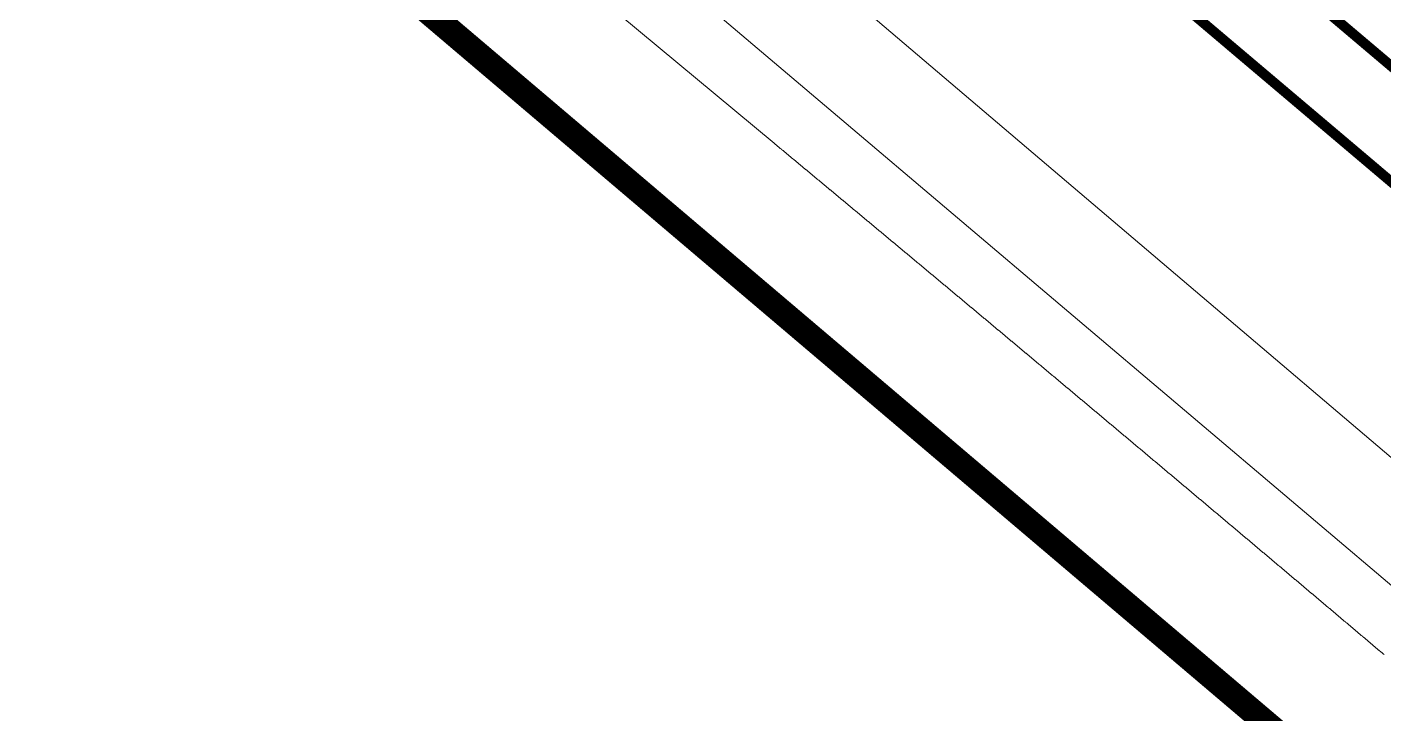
# Model space of a CAD drawing. Extents: x 174934 to 192674, y 648863 to 672607.
# Drawn here: x 181569.4 to 181838.3, y 659611.1 to 659747.2 of the extents above; entities that cross this region are included whole.
import ezdxf

# ---------------------------------------------------------------- set-up
doc = ezdxf.new("R2010")
doc.units = 0
for name, pattern in [('ACAD_ISO03W100', [30, 12, -18]), ('KB', [11, 7, -1.5, 1, -1.5]), ('Under', [19.5, 7, -1.5, 7, -1.5, 1, -1.5])]:
    doc.linetypes.add(name, pattern=pattern)
for name, color, linetype, lineweight in [('limerhav', 7, 'ACAD_ISO03W100', 0), ('lishiput', 1, 'KB', 0), ('pbitul', 14, 'Continuous', 0), ('pmisunder', 202, 'Under', 0)]:
    doc.layers.add(name, color=color, linetype=linetype, lineweight=lineweight)

msp = doc.modelspace()

# ---------------------------------------------------------------- linework, layer by layer
at = {"layer": 'limerhav', "color": 7, "linetype": 'ACAD_ISO03W100', "ltscale": 1.5, "const_width": 2.5, "flags": 128}
msp.add_lwpolyline([(183271.82, 658371.38), (183199.41, 658433.06), (183162.14, 658464.44), (183105.55, 658512.19), (183082.02, 658531.94), (183037.53, 658569.77), (182866.83, 658714.94), (182853.56, 658726.13), (182813.48, 658759.94), (182714.45, 658843.56), (182694.61, 658860.69), (182682.09, 658870.9), (182656.36, 658893), (182635.17, 658911), (182620.44, 658923.44), (182582.72, 658955.38), (182545.34, 658987.19), (182519.75, 659008.81), (182518.23, 659009.84), (182461.02, 659058.44), (182442.58, 659074.25), (182410.27, 659101.63), (182390.61, 659118), (182375.91, 659130.25), (182328.89, 659170.31), (182313.98, 659183.13), (182304.72, 659190.88), (182301.05, 659194.31), (182293.5, 659200.44), (182281.09, 659210.94), (182258.05, 659230.66), (182256.88, 659231.54), (182248.69, 659238.56), (182246.97, 659240), (182235.56, 659249.75), (182231, 659253.69), (182209.16, 659272.44), (182196.94, 659283.13), (182185.55, 659292.88), (182174.11, 659302.31), (182163.25, 659312.25), (182140.25, 659331.94), (182117.83, 659351.38), (182095.19, 659370.94), (182072.14, 659390.69), (182049.34, 659410.38), (182034.22, 659423.08), (182026.19, 659430.06), (182003.27, 659449.19), (181980.42, 659468.56), (181963.5, 659483), (181923.98, 659516.38), (181848.23, 659581.06), (181847.59, 659581.38), (181839.03, 659588.75), (181825.3, 659600.05), (181831.11, 659595.44), (181829.84, 659596.63), (181826.77, 659599.25), (181818.67, 659606.06), (181706.66, 659701.13), (181681, 659722.88), (181610.12, 659783.12), (181586.23, 659803.88), (181531.81, 659850.56), (181506.59, 659872.13), (181493.89, 659883), (181475.54, 659898.46), (181455.94, 659915.13), (181417.86, 659947.69), (181398.84, 659963.63), (181379.7, 659980), (181341.72, 660012.38), (181303.7, 660044.75), (181265.53, 660077.25), (181244.69, 660095), (181240.25, 660098.69), (181227.42, 660109.56), (181189.28, 660142.06), (181146.57, 660178.05), (181125.31, 660152.81), (181121.5, 660148.25), (181105.98, 660130.13), (181076.07, 660094.47), (181060.77, 660076), (181050.17, 660063.25), (181036.92, 660047.25), (181024.73, 660032.4), (181010.31, 660015.56), (180997.06, 659999.38), (180987.2, 659987.75), (180984.94, 659985.03), (180976.86, 659973.36), (180952.34, 659989.56), (180904.2, 660013.19), (180874.41, 660025), (180847.47, 660033.94), (180824.58, 660040.31), (180683.66, 660156.63), (180670.58, 660162.31), (180665.72, 660162.69), (180666.86, 660144.75), (180669.13, 660138), (180661.88, 660136.5), (180636.66, 660145.75), (180608.3, 660157.63), (180554.66, 660183.06), (180513.52, 660198.31), (180475.63, 660213.69), (180464.47, 660216.69), (180458.41, 660216.44), (180431.44, 660166.69), (180421.92, 660142.81), (180398.13, 660094.19), (180363.98, 660033.13), (180430.28, 659991), (180489.56, 659954.87), (180519.45, 659932.63), (180549.84, 659908.13), (180578.39, 659883.56), (180575.36, 659869.52), (180788.04, 659715.94), (180873.97, 659640.02), (181255.16, 659280.36), (181137.28, 659267.75), (181375.13, 659045.13), (181494.5, 658926.69), (181529.22, 658890.5), (181617.06, 658794.49), (181668.21, 658842.77), (181668.8, 658843.36), (181683.36, 658831.86), (181693.55, 658824.15), (181719.81, 658801.92), (181734.51, 658787.01), (181754.73, 658764.84), (181775.91, 658744.82), (181773, 658742.35), (181806.03, 658700.34), (181911.23, 658562), (182011.41, 658432.2), (182011.88, 658434.66), (182131.56, 658277.25), (182213.66, 658153.56), (182352.3, 657913.75), (182356.22, 657918.75), (182369.28, 657896.99), (182454.52, 657754.94), (182537.45, 657619.56), (182551.88, 657594.5), (182554.8, 657597.34), (182565.19, 657580.81), (182574.34, 657593.21), (182576.59, 657589.31), (182584.63, 657576.94), (182632.05, 657500), (182639.61, 657487.77), (182671.45, 657437.34), (182674.98, 657459.75), (182681.36, 657474.56), (182694.86, 657492.11), (182849.69, 657693.31), (182895.08, 657759.81), (182974.89, 657889.37), (183271.82, 658371.38)], dxfattribs=at)
at = {"layer": 'lishiput', "color": 164, "linetype": 'KB', "lineweight": 0, "ltscale": 5, "const_width": 5, "flags": 128}
msp.add_lwpolyline([(190795.24, 653194.33), (190798.08, 653216), (190800.97, 653259.44), (190800.73, 653262.13), (190805.67, 653360), (190810.33, 653461.44), (190813.58, 653524.31), (190815.31, 653576.06), (190817.59, 653623.44), (190819.2, 653663.19), (190820.25, 653688.31), (190822.64, 653747.19), (190823.03, 653762.75), (190825.28, 653808.13), (190827.47, 653861.38), (190829.27, 653901), (190831.7, 653946.38), (190831.97, 653957), (190832.16, 653962.38), (190832.88, 653982.19), (190834.03, 654014.75), (190835.69, 654063), (190838.13, 654108.13), (190838.45, 654117.87), (190839.82, 654158.97), (190841.98, 654205.39), (190774.55, 654252.89), (190693.87, 654324.75), (190509.69, 654457.97), (190390.42, 654557.88), (190353.58, 654587.68), (190336.04, 654592.94), (190220, 654684.86), (190160.36, 654723.42), (190098.97, 654749.71), (189965.66, 654816.32), (189825.34, 654875.92), (189701.88, 654926.88), (189561.91, 655002.46), (189559.06, 655003.26), (189557.05, 655003.99), (189555.06, 655004.74), (189553.08, 655005.54), (189551.12, 655006.36), (189549.17, 655007.22), (189547.24, 655008.12), (189545.32, 655009.05), (189543.19, 655010.13), (189540.79, 655011.36), (189538.41, 655012.64), (189536.05, 655013.96), (189533.72, 655015.32), (189531.4, 655016.72), (189529.12, 655018.16), (189526.86, 655019.63), (189524.62, 655021.15), (189522.41, 655022.71), (189520.23, 655024.31), (189518.08, 655025.94), (189515.96, 655027.61), (189513.86, 655029.32), (189509.98, 655032.66), (189487.31, 655057.26), (189412.66, 655146.94), (189339.16, 655217.44), (189236.85, 655339.77), (189140.58, 655463.83), (189127.45, 655467.29), (189008.72, 655599), (188960.05, 655657.44), (188917.63, 655699.19), (188905.55, 655710.81), (188846.69, 655759.38), (188782.89, 655802.38), (188716.28, 655838), (188644.23, 655867.25), (188569.7, 655889.44), (188491.75, 655904.63), (188413.59, 655910.94), (188403.08, 655911.25), (188403.67, 655911.75), (188363.36, 655918.66), (188236.19, 655914.05), (188145.98, 655891.89), (188071.31, 655867.71), (188000.8, 655842.15), (187935.12, 655806.22), (187869.52, 655752.82), (187670.8, 655609.11), (187639.69, 655653.32), (187603.74, 655728.62), (187579.67, 655788.5), (187517.19, 655954.17), (187317.62, 656461.24), (187216.47, 656679), (187211.42, 656692.27), (187199.47, 656723.94), (187189.89, 656749.06), (187184.25, 656764.06), (187179.72, 656775.89), (187172.02, 656796), (187168.56, 656804.83), (187159.39, 656829.69), (187153.86, 656844.31), (187148.88, 656857.52), (187136.01, 656892.19), (187124.59, 656923.47), (187118.14, 656940.44), (187116.36, 656945.2), (187112.11, 656956.75), (187106.62, 656971.15), (187094.66, 657002.92), (187083.48, 657032.84), (187075.65, 657053.69), (187073.31, 657059.38), (187064.44, 657082.94), (187040.83, 657145.61), (187033.64, 657164.69), (187025.1, 657187.85), (187022.14, 657195.89), (187017.58, 657208.25), (187008.94, 657230.75), (187005, 657238.38), (187000.31, 657246.5), (186995.84, 657254.5), (186990.45, 657264), (186985.86, 657271.27), (186984.25, 657273.43), (186983.03, 657275), (186981.78, 657276.55), (186980.51, 657278.08), (186979.2, 657279.59), (186977.88, 657281.07), (186976.52, 657282.54), (186975.15, 657283.97), (186973.74, 657285.38), (186972.32, 657286.77), (186970.87, 657288.13), (186969.39, 657289.47), (186967.89, 657290.78), (186966.37, 657292.07), (186964.83, 657293.33), (186963.27, 657294.56), (186961.68, 657295.76), (186960.07, 657296.93), (186953.31, 657301), (186947.61, 657304.44), (186927.05, 657314.6), (186917.78, 657319.19), (186903.26, 657326.33), (186871.19, 657342.06), (186863.08, 657345.31), (186854.95, 657348.75), (186849.59, 657350.83), (186841.77, 657353.86), (186815.77, 657363.94), (186793.38, 657372.63), (186765.05, 657383.7), (186753.58, 657388.19), (186726.27, 657397.69), (186702.84, 657404.13), (186678.47, 657411.13), (186326.71, 657430.73), (186001.44, 657393.8), (185966.6, 657561.45), (185581.86, 657492.49), (185570.36, 657599.2), (185949.84, 657663.22), (185910.69, 657877.26), (186107.82, 657909.28), (186115.38, 657957.31), (186111.27, 657995.07), (186103.88, 658028.72), (186094.02, 658057.45), (186071.85, 658092.74), (186034.06, 658137.89), (186110.45, 658225.71), (186130.99, 658204.37), (186141.66, 658180.57), (186170.41, 658149.38), (186194.23, 658119.01), (186204.09, 658091.1), (186209.02, 658038.57), (186212.3, 657943.36), (186349.47, 657936.79), (186355.22, 657977.01), (186406.97, 657975.37), (186461.53, 657976.17), (186502.6, 657977.82), (186539.56, 657978.64), (186584.74, 657983.56), (186626.63, 657995.05), (186664.41, 658015.57), (186702.2, 658036.09), (186732.59, 658054.97), (186767.08, 658079.6), (186811.85, 658116.03), (186874.27, 658174.31), (186820.49, 658207.24), (186763.56, 658244.18), (186647.47, 658314.38), (186590.65, 658348.87), (186566.65, 658332.19), (186536.09, 658310.9), (186517.33, 658298), (186474.21, 658268.32), (186424.12, 658234.12), (186423.17, 658233.48), (186389.98, 658210.43), (186264.73, 658236.37), (186268.05, 658250.3), (186268.21, 658250.95), (186322.88, 658479.4), (186326.25, 658493.96), (186339.25, 658550.13), (186360.64, 658642.59), (186382.58, 658735.57), (186382.94, 658737.09), (185899.63, 658856.72), (185899.31, 658855.34), (185883.11, 658785.83), (185847.64, 658629.49), (185844.41, 658617.84), (185842.54, 658614.51), (185840.14, 658604.62), (185838.48, 658596.78), (185823.62, 658596.6), (185799.25, 658593.6), (185792.17, 658591.24), (185772.8, 658584.06), (185761.81, 658579.24), (185754.16, 658574.43), (185748.62, 658571.15), (185729.5, 658550), (185726.7, 658546.87), (185715.34, 658536.71), (185712.5, 658534.86), (185712.33, 658534.79), (185709.41, 658533.73), (185705.18, 658533.38), (185700.67, 658533.38), (185697.51, 658534.15), (185694.06, 658535.63), (185691.18, 658537.41), (185686.87, 658540.33), (185674.95, 658551.21), (185623.1, 658615.33), (185619.18, 658620.77), (185618.63, 658621.49), (185616.41, 658624.38), (185602.83, 658642.03), (185599.73, 658646.83), (185596.84, 658651.3), (185593.08, 658658.24), (185592.59, 658659.15), (185592.09, 658660.26), (185588.66, 658667.98), (185585.76, 658674.02), (185584.63, 658676.37), (185583.75, 658678.77), (185580.7, 658687.05), (185577.32, 658697.95), (185576.37, 658703.27), (185576.02, 658705.23), (185574.38, 658715.3), (185574.13, 658719.95), (185574.03, 658722.19), (185573.99, 658723.34), (185574.08, 658725.43), (185574.16, 658727.38), (185574.56, 658731.17), (185575.49, 658736.02), (185576.19, 658738.92), (185576.31, 658739.42), (185577.45, 658743.13), (185579.24, 658747.63), (185580.92, 658751.17), (185581.95, 658753.22), (185582.7, 658754.71), (185584.7, 658758.21), (185586.88, 658761.78), (185588.95, 658764.6), (185594.53, 658770.89), (185595.28, 658771.74), (185595.95, 658772.57), (185596.45, 658773.21), (185596.92, 658773.85), (185597.32, 658774.46), (185597.88, 658775.35), (185598.56, 658776.75), (185598.74, 658777.25), (185598.99, 658778.28), (185599.17, 658779.46), (185599.17, 658780.39), (185598.92, 658789.35), (185598.53, 658792.61), (185598.14, 658794.09), (185597.71, 658795.78), (185597.22, 658797.55), (185596.76, 658799.2), (185593.11, 658807.18), (185592.46, 658808.6), (185591.13, 658811.22), (185589.1, 658814.11), (185587.38, 658816.5), (185586.92, 658817.11), (185585.49, 658819.04), (185584.42, 658820.24), (185583.77, 658820.97), (185582.57, 658822.41), (185581.74, 658823.4), (185579.63, 658825.47), (185577.34, 658827.5), (185574.95, 658829.36), (185572.41, 658831.08), (185569.7, 658832.65), (185567.08, 658833.85), (185550.56, 658841.31), (185535.8, 658847.03), (185523.79, 658851.06), (185508.23, 658854.1), (185480.68, 658859.91), (185471.99, 658861.41), (185457.79, 658863.65), (185443.25, 658866.92), (185435.6, 658869.04), (185425.76, 658872.03), (185425.76, 658872.03), (185402.19, 658878.75), (185376.73, 658888.13), (185372.8, 658889.06), (185367.91, 658889.44), (185362.47, 658889.06), (185355.98, 658886.81), (185350.14, 658882.5), (185344.25, 658877.56), (185337.84, 658871.75), (185334.05, 658867), (185332.45, 658864.94), (185330.72, 658860.31), (185326.78, 658853.06), (185324.14, 658845.13), (185322.94, 658841.44), (185322.02, 658833.81), (185321.39, 658824.88), (185321.92, 658797.88), (185322.22, 658786.94), (185320.86, 658772.88), (185320.41, 658768.88), (185319.69, 658766.25), (185317.77, 658762.38), (185315.11, 658759.13), (185312.75, 658757.88), (185306.08, 658755.13), (185289.73, 658751.19), (185281.3, 658749.5), (185275.05, 658749.31), (185268.58, 658749.63), (185259.19, 658751.06), (185253.22, 658752.31), (185244.2, 658755.38), (185238.17, 658758.25), (185231.66, 658761.63), (185221.64, 658766.81), (185198.45, 658779.56), (185187.22, 658786.44), (185178.03, 658791.5), (185167.69, 658797.63), (185158.02, 658802.44), (185145.27, 658805.81), (185134.83, 658807.75), (185124.78, 658808), (185112.56, 658807.13), (185103.35, 658805.04), (185079.13, 658793.36), (185065.97, 658782.13), (185060.14, 658776.06), (185052.47, 658767.81), (185046.41, 658760.94), (185038.44, 658750.69), (185030.67, 658740.75), (185026.17, 658739.13), (185019.66, 658739.56), (185006.36, 658743), (184996.42, 658747.75), (184988.3, 658753), (184980.91, 658760.5), (184973, 658771.63), (184965.3, 658784.63), (184961.47, 658793), (184955.3, 658807.25), (184950.73, 658823.44), (184946.36, 658842.69), (184943.98, 658860.06), (184942.63, 658871.88), (184943.17, 658882.38), (184944.92, 658892.81), (184945.19, 658897.13), (184944.55, 658900.81), (184937.17, 658914.25), (184929.33, 658928.38), (184925.73, 658933.25), (184918.5, 658942.25), (184914.11, 658946.75), (184905.31, 658955.63), (184894.8, 658965), (184884.08, 658973.88), (184877.06, 658978.44), (184864.56, 658984.13), (184852.8, 658989.13), (184846.39, 658990.75), (184834.83, 658992.19), (184816.67, 658994.19), (184802.42, 658996), (184790.8, 658997.63), (184779.58, 659001.44), (184773.61, 659006.19), (184767.25, 659012.56), (184763.09, 659019.06), (184757, 659030.5), (184753.06, 659040.19), (184747.14, 659059.72), (184745.56, 659069.03), (184746.12, 659101.17), (184745.62, 659119.64), (184744.54, 659148.84), (184741.58, 659157.36), (184740.65, 659166.2), (184742.07, 659175.31), (184747.51, 659188.89), (184750.05, 659203.81), (184750.9, 659211.11), (184750.9, 659215.86), (184750.56, 659219.08), (184748.69, 659222.13), (184745.49, 659225.4), (184733.76, 659232.37), (184712.91, 659243.88), (184688.84, 659252.03), (184666.11, 659257.19), (184655.65, 659258.38), (184645.9, 659259.56), (184632.58, 659258.38), (184616.89, 659256), (184601.67, 659252.67), (184586.35, 659244.07), (184568.06, 659239.55), (184552.76, 659236.9), (184541.65, 659235.39), (184530, 659239.16), (184513.4, 659251.65), (184493.24, 659274.22), (184479.83, 659289.29), (184468.71, 659298.42), (184458.74, 659308.67), (184447.36, 659318.02), (184437.56, 659325.47), (184427.54, 659333.41), (184418.46, 659339.58), (184410.75, 659343.78), (184400.89, 659348.26), (184391.96, 659351.7), (184380.12, 659354.38), (184368.49, 659354.55), (184354.96, 659353.15), (184341.06, 659349.35), (184323.93, 659342.96), (184296.18, 659332.85), (184278.9, 659333.55), (184264.67, 659333.8), (184246.76, 659333.49), (184227.82, 659331.69), (184207.29, 659328.8), (184187.16, 659327.21), (184174.49, 659329.42), (184162.32, 659333.95), (184149.7, 659339.88), (184138.11, 659345.92), (184129.92, 659353.7), (184122.76, 659366.34), (184116.56, 659377.54), (184112.02, 659386.6), (184105.01, 659395.79), (184099.28, 659401.81), (184093.1, 659407.99), (184087.82, 659411.6), (184081.34, 659416.27), (184072.55, 659419.7), (184063.99, 659421.84), (184055.66, 659422.43), (184046.09, 659421.86), (184037.24, 659420.56), (184028.51, 659416.9), (184019.77, 659412.3), (184010.84, 659403.21), (183998.15, 659387.43), (183993.43, 659381.57), (183989.65, 659376.08), (183983.96, 659365.34), (183980.34, 659356.35), (183977.02, 659347.37), (183972.45, 659337.28), (183966.56, 659326.47), (183964.66, 659323.38), (183961.71, 659318.6), (183955.23, 659313.08), (183950.66, 659308.76), (183945.86, 659305.16), (183936.97, 659302.28), (183924.95, 659299.64), (183912.46, 659302.76), (183897.81, 659308.76), (183880.99, 659317.88), (183865.03, 659328), (183843.7, 659296), (183831.33, 659275.53), (183823.78, 659264.06), (183816.23, 659251.44), (183812.09, 659244.53), (183809.34, 659240.04), (183777.48, 659188.42), (183771.89, 659179.42), (183754.18, 659150.96), (183750.85, 659145.36), (183742.85, 659131.79), (183709.5, 659077.28), (183696.22, 659055.47), (183665.71, 659005.13), (183664.79, 659003.65), (183662.28, 658999.6), (183653.66, 658985.73), (183642.76, 658968.61), (183637.5, 658960.36), (183614.99, 658925.09), (183611.72, 658919.94), (183606.36, 658911.49), (183571.86, 658857.12), (183539.92, 658806.75), (183530.93, 658792.58), (183527.48, 658787.14), (183517.98, 658772.19), (183517.78, 658771.86), (183513.15, 658764.56), (183502.48, 658747.73), (183497.97, 658740.64), (183497.89, 658740.5), (183476.18, 658706.26), (183444.18, 658655.82), (183440.36, 658649.8), (183419.89, 658617.55), (183283.65, 658418.1), (183259.08, 658385.53), (183243.85, 658395.21), (183082.02, 658531.94), (182866.83, 658714.94), (182375.91, 659130.25), (182174.11, 659302.31), (182049.34, 659410.38), (181613.72, 659780.06), (181493.89, 659883), (181146.58, 660178.06), (180975.89, 659974), (180952.34, 659989.56), (180904.2, 660013.19), (180874.41, 660025), (180847.47, 660033.94), (180824.58, 660040.31), (180683.66, 660156.63), (180670.58, 660162.31), (180665.72, 660162.69), (180666.86, 660144.75), (180669.13, 660138), (180661.88, 660136.5), (180636.66, 660145.75), (180608.3, 660157.63), (180554.66, 660183.06), (180513.52, 660198.31), (180475.63, 660213.69), (180464.47, 660216.69), (180458.41, 660216.44), (180431.44, 660166.69), (180421.92, 660142.81), (180398.13, 660094.19), (180363.98, 660033.13), (180430.28, 659991), (180482.06, 659959.44), (180495.09, 659950.75), (180519.45, 659932.63), (180549.84, 659908.13), (180578.39, 659883.56), (180575.36, 659869.52)], dxfattribs=at)
at = {"layer": 'pbitul', "flags": 128}
for points in [[(181455.94, 659915.13), (181519.2, 659861.34), (181559.02, 659827.22), (181606.02, 659786.69), (181613.72, 659780.06), (181647.36, 659751.47), (181706.66, 659701.13), (181762.66, 659653.59), (181830.48, 659596.03), (181830.78, 659595.78), (181833.39, 659593.63), (181834.7, 659592.31), (181859.18, 659571.71), (181863.83, 659567.75), (181866.17, 659567.01), (181891.28, 659545.86), (181908.31, 659530.08), (181933.83, 659508.25), (181959.76, 659485.92), (181990.22, 659460.2), (182015.53, 659438.51), (182044.07, 659414.61), (182082.66, 659382.21), (182101.1, 659366.35)], [(181519.44, 659907.34), (181615.47, 659826.56), (181730.02, 659729.5), (181844.56, 659632.44), (181880.27, 659600.74), (181892.61, 659589.79), (181918.38, 659566.91), (182022.82, 659474.21), (182100.34, 659409.44), (182112.66, 659398.88), (182242.22, 659287.88), (182402.66, 659150.75)], [(181838.29, 659622.87), (181838.21, 659622.93), (181838.13, 659622.99), (181838.06, 659623.06), (181837.98, 659623.12), (181837.9, 659623.19), (181837.83, 659623.25), (181837.75, 659623.32), (181837.68, 659623.38), (181837.6, 659623.45), (181837.52, 659623.51), (181837.45, 659623.58), (181837.37, 659623.64), (181837.29, 659623.71), (181837.22, 659623.77), (181837.14, 659623.83), (181837.07, 659623.9), (181836.99, 659623.96), (181836.91, 659624.03), (181836.84, 659624.09), (181836.76, 659624.16), (181836.68, 659624.22), (181836.61, 659624.29), (181836.53, 659624.35), (181836.45, 659624.42), (181836.38, 659624.48), (181836.3, 659624.54), (181836.23, 659624.61), (181836.15, 659624.67), (181836.07, 659624.74), (181836, 659624.8), (181835.92, 659624.87), (181835.84, 659624.93), (181835.77, 659625), (181835.69, 659625.06), (181835.61, 659625.13), (181835.54, 659625.19), (181835.46, 659625.26), (181835.39, 659625.32), (181835.31, 659625.38), (181835.23, 659625.45), (181835.16, 659625.51), (181835.08, 659625.58), (181835, 659625.64), (181834.93, 659625.71), (181834.85, 659625.77), (181834.77, 659625.84), (181834.7, 659625.9), (181834.62, 659625.97), (181834.55, 659626.03), (181834.47, 659626.09), (181834.39, 659626.16), (181834.32, 659626.22), (181834.24, 659626.29), (181834.16, 659626.35), (181834.09, 659626.42), (181834.01, 659626.48), (181833.93, 659626.55), (181833.86, 659626.61), (181833.78, 659626.68), (181833.71, 659626.74), (181833.63, 659626.8), (181833.55, 659626.87), (181833.48, 659626.93), (181833.4, 659627), (181833.32, 659627.06), (181833.25, 659627.13), (181833.17, 659627.19), (181833.09, 659627.26), (181833.02, 659627.32), (181832.94, 659627.39), (181832.87, 659627.45), (181832.79, 659627.51), (181832.71, 659627.58), (181832.64, 659627.64), (181832.56, 659627.71), (181832.48, 659627.77), (181832.41, 659627.84), (181832.33, 659627.9), (181832.25, 659627.97), (181832.18, 659628.03), (181832.1, 659628.1), (181832.03, 659628.16), (181831.95, 659628.22), (181831.87, 659628.29), (181831.8, 659628.35), (181831.72, 659628.42), (181831.64, 659628.48), (181831.57, 659628.55), (181831.49, 659628.61), (181831.41, 659628.68), (181831.34, 659628.74), (181831.26, 659628.81), (181831.19, 659628.87), (181831.11, 659628.93), (181831.03, 659629), (181830.96, 659629.06), (181830.88, 659629.13), (181830.8, 659629.19), (181830.73, 659629.26), (181830.65, 659629.32), (181830.57, 659629.39), (181830.5, 659629.45), (181830.42, 659629.52), (181830.34, 659629.58), (181830.27, 659629.64), (181830.19, 659629.71), (181830.12, 659629.77), (181830.04, 659629.84), (181829.96, 659629.9), (181829.89, 659629.97), (181829.81, 659630.03), (181829.73, 659630.1), (181829.66, 659630.16), (181829.58, 659630.23), (181829.5, 659630.29), (181829.43, 659630.35), (181829.35, 659630.42), (181829.28, 659630.48), (181829.2, 659630.55), (181829.12, 659630.61), (181829.05, 659630.68), (181828.97, 659630.74), (181828.89, 659630.81), (181828.82, 659630.87), (181828.74, 659630.94), (181828.66, 659631), (181828.59, 659631.06), (181828.51, 659631.13), (181828.44, 659631.19), (181828.36, 659631.26), (181828.28, 659631.32), (181828.21, 659631.39), (181828.13, 659631.45), (181828.05, 659631.52), (181827.98, 659631.58), (181827.9, 659631.65), (181827.82, 659631.71), (181827.75, 659631.77), (181827.67, 659631.84), (181827.59, 659631.9), (181827.52, 659631.97), (181827.44, 659632.03), (181827.37, 659632.1), (181827.29, 659632.16), (181827.21, 659632.23), (181827.14, 659632.29), (181827.06, 659632.36), (181826.98, 659632.42), (181826.91, 659632.48), (181826.83, 659632.55), (181826.75, 659632.61), (181826.68, 659632.68), (181826.6, 659632.74), (181826.53, 659632.81), (181826.45, 659632.87), (181826.37, 659632.94), (181826.3, 659633), (181826.22, 659633.07), (181826.14, 659633.13), (181826.07, 659633.19), (181825.99, 659633.26), (181825.91, 659633.32), (181825.84, 659633.39), (181825.76, 659633.45), (181825.68, 659633.52), (181825.61, 659633.58), (181825.53, 659633.65), (181825.46, 659633.71), (181825.38, 659633.77), (181825.3, 659633.84), (181825.23, 659633.9), (181825.15, 659633.97), (181825.07, 659634.03), (181825, 659634.1), (181824.92, 659634.16), (181824.84, 659634.23), (181824.77, 659634.29), (181824.69, 659634.36), (181824.62, 659634.42), (181824.54, 659634.48), (181824.46, 659634.55), (181824.39, 659634.61), (181824.31, 659634.68), (181824.23, 659634.74), (181824.16, 659634.81), (181824.08, 659634.87), (181824, 659634.94), (181823.93, 659635), (181823.85, 659635.06), (181823.77, 659635.13), (181823.7, 659635.19), (181823.62, 659635.26), (181823.55, 659635.32), (181823.47, 659635.39), (181823.39, 659635.45), (181823.32, 659635.52), (181823.24, 659635.58), (181823.16, 659635.65), (181823.09, 659635.71), (181823.01, 659635.77), (181822.93, 659635.84), (181822.86, 659635.9), (181822.78, 659635.97), (181822.7, 659636.03), (181822.63, 659636.1), (181822.55, 659636.16), (181822.48, 659636.23), (181822.4, 659636.29), (181822.32, 659636.35), (181822.25, 659636.42), (181822.17, 659636.48), (181822.09, 659636.55), (181822.02, 659636.61), (181821.94, 659636.68), (181821.86, 659636.74), (181821.79, 659636.81), (181821.71, 659636.87), (181821.63, 659636.94), (181821.56, 659637), (181821.48, 659637.06), (181821.41, 659637.13), (181821.33, 659637.19), (181821.25, 659637.26), (181821.18, 659637.32), (181821.1, 659637.39), (181821.02, 659637.45), (181820.95, 659637.52), (181820.87, 659637.58), (181820.79, 659637.64), (181820.72, 659637.71), (181820.64, 659637.77), (181820.56, 659637.84), (181820.49, 659637.9), (181820.41, 659637.97), (181820.34, 659638.03), (181820.26, 659638.1), (181820.18, 659638.16), (181820.11, 659638.23), (181820.03, 659638.29), (181819.95, 659638.35), (181819.88, 659638.42), (181819.8, 659638.48), (181819.72, 659638.55), (181819.65, 659638.61), (181819.57, 659638.68), (181819.49, 659638.74), (181819.42, 659638.81), (181819.34, 659638.87), (181819.27, 659638.93), (181819.19, 659639), (181819.11, 659639.06), (181819.04, 659639.13), (181818.96, 659639.19), (181818.88, 659639.26), (181818.81, 659639.32), (181818.73, 659639.39), (181818.65, 659639.45), (181818.58, 659639.51), (181818.5, 659639.58), (181818.42, 659639.64), (181818.35, 659639.71), (181818.27, 659639.77), (181818.2, 659639.84), (181818.12, 659639.9), (181818.04, 659639.97), (181817.97, 659640.03), (181817.89, 659640.09), (181817.81, 659640.16), (181817.74, 659640.22), (181817.66, 659640.29), (181817.58, 659640.35), (181817.51, 659640.42), (181817.43, 659640.48), (181817.35, 659640.55), (181817.28, 659640.61), (181817.2, 659640.68), (181817.13, 659640.74), (181817.05, 659640.8), (181816.97, 659640.87), (181816.9, 659640.93), (181816.82, 659641), (181816.74, 659641.06), (181816.67, 659641.13), (181816.59, 659641.19), (181816.51, 659641.26), (181816.44, 659641.32), (181816.36, 659641.38), (181816.28, 659641.45), (181816.21, 659641.51), (181816.13, 659641.58), (181816.05, 659641.64), (181815.98, 659641.71), (181815.9, 659641.77), (181815.83, 659641.84), (181815.75, 659641.9), (181815.67, 659641.96), (181815.6, 659642.03), (181815.52, 659642.09), (181815.44, 659642.16), (181815.37, 659642.22), (181815.29, 659642.29), (181815.21, 659642.35), (181815.14, 659642.42), (181815.06, 659642.48), (181814.98, 659642.54), (181814.91, 659642.61), (181814.83, 659642.67), (181814.76, 659642.74), (181814.68, 659642.8), (181814.6, 659642.87), (181814.53, 659642.93), (181814.45, 659643), (181814.37, 659643.06), (181814.3, 659643.12), (181814.22, 659643.19), (181814.14, 659643.25), (181814.07, 659643.32), (181813.99, 659643.38), (181813.91, 659643.45), (181813.84, 659643.51), (181813.76, 659643.58), (181813.68, 659643.64), (181813.61, 659643.7), (181813.53, 659643.77), (181813.46, 659643.83), (181813.38, 659643.9), (181813.3, 659643.96), (181813.23, 659644.03), (181813.15, 659644.09), (181813.07, 659644.16), (181813, 659644.22), (181812.92, 659644.28), (181812.84, 659644.35), (181812.77, 659644.41), (181812.69, 659644.48), (181812.61, 659644.54), (181812.54, 659644.61), (181812.46, 659644.67), (181812.38, 659644.74), (181812.31, 659644.8), (181812.23, 659644.86), (181812.16, 659644.93), (181812.08, 659644.99), (181812, 659645.06), (181811.93, 659645.12), (181811.85, 659645.19), (181811.77, 659645.25), (181811.7, 659645.32), (181811.62, 659645.38), (181811.54, 659645.44), (181811.47, 659645.51), (181811.39, 659645.57), (181811.31, 659645.64), (181811.24, 659645.7), (181811.16, 659645.77), (181811.08, 659645.83), (181811.01, 659645.9), (181810.93, 659645.96), (181810.86, 659646.02), (181810.78, 659646.09), (181810.7, 659646.15), (181810.63, 659646.22), (181810.55, 659646.28), (181810.47, 659646.35), (181810.4, 659646.41), (181810.32, 659646.48), (181810.24, 659646.54), (181810.17, 659646.6), (181810.09, 659646.67), (181810.01, 659646.73), (181809.94, 659646.8), (181809.86, 659646.86), (181809.78, 659646.93), (181809.71, 659646.99), (181809.63, 659647.06), (181809.56, 659647.12), (181809.48, 659647.18), (181809.4, 659647.25), (181809.33, 659647.31), (181809.25, 659647.38), (181809.17, 659647.44), (181809.1, 659647.51), (181809.02, 659647.57), (181808.94, 659647.64), (181808.87, 659647.7), (181808.79, 659647.76), (181808.71, 659647.83), (181808.64, 659647.89), (181808.56, 659647.96), (181808.48, 659648.02), (181808.41, 659648.09), (181808.33, 659648.15), (181808.25, 659648.21), (181808.18, 659648.28), (181808.1, 659648.34), (181808.03, 659648.41), (181807.95, 659648.47), (181807.87, 659648.54), (181807.8, 659648.6), (181807.72, 659648.67), (181807.64, 659648.73), (181807.57, 659648.79), (181807.49, 659648.86), (181807.41, 659648.92), (181807.34, 659648.99), (181807.26, 659649.05), (181807.18, 659649.12), (181807.11, 659649.18), (181807.03, 659649.25), (181806.95, 659649.31), (181806.88, 659649.37), (181806.8, 659649.44), (181806.73, 659649.5), (181806.65, 659649.57), (181806.57, 659649.63), (181806.5, 659649.7), (181806.42, 659649.76), (181806.34, 659649.83), (181806.27, 659649.89), (181806.19, 659649.95), (181806.11, 659650.02), (181806.04, 659650.08), (181805.96, 659650.15), (181805.88, 659650.21), (181805.81, 659650.28), (181805.73, 659650.34), (181805.65, 659650.4), (181805.58, 659650.47), (181805.5, 659650.53), (181805.42, 659650.6), (181805.35, 659650.66), (181805.27, 659650.73), (181805.2, 659650.79), (181805.12, 659650.86), (181805.04, 659650.92), (181804.97, 659650.98), (181804.89, 659651.05), (181804.81, 659651.11), (181804.74, 659651.18), (181804.66, 659651.24), (181804.58, 659651.31), (181804.51, 659651.37), (181804.43, 659651.44), (181804.35, 659651.5), (181804.28, 659651.56), (181804.2, 659651.63), (181804.12, 659651.69), (181804.05, 659651.76), (181803.97, 659651.82), (181803.89, 659651.89), (181803.82, 659651.95), (181803.74, 659652.01), (181803.66, 659652.08), (181803.59, 659652.14), (181803.51, 659652.21), (181803.44, 659652.27), (181803.36, 659652.34), (181803.28, 659652.4), (181803.21, 659652.47), (181803.13, 659652.53), (181803.05, 659652.59), (181802.98, 659652.66), (181802.9, 659652.72), (181802.82, 659652.79), (181802.75, 659652.85), (181802.67, 659652.92), (181802.59, 659652.98), (181802.52, 659653.04), (181802.44, 659653.11), (181802.36, 659653.17), (181802.29, 659653.24), (181802.21, 659653.3), (181802.13, 659653.37), (181802.06, 659653.43), (181801.98, 659653.5), (181801.91, 659653.56), (181801.83, 659653.62), (181801.75, 659653.69), (181801.68, 659653.75), (181801.6, 659653.82), (181801.52, 659653.88), (181801.45, 659653.95), (181801.37, 659654.01), (181801.29, 659654.07), (181801.22, 659654.14), (181801.14, 659654.2), (181801.06, 659654.27), (181800.99, 659654.33), (181800.91, 659654.4), (181800.83, 659654.46), (181800.76, 659654.53), (181800.68, 659654.59), (181800.6, 659654.65), (181800.53, 659654.72), (181800.45, 659654.78), (181800.37, 659654.85), (181800.3, 659654.91), (181800.22, 659654.98), (181800.14, 659655.04), (181800.07, 659655.1), (181799.99, 659655.17), (181799.92, 659655.23), (181799.84, 659655.3), (181799.76, 659655.36), (181799.69, 659655.43), (181799.61, 659655.49), (181799.53, 659655.56), (181799.46, 659655.62), (181799.38, 659655.68), (181799.3, 659655.75), (181799.23, 659655.81), (181799.15, 659655.88), (181799.07, 659655.94), (181799, 659656.01), (181798.92, 659656.07), (181798.84, 659656.13), (181798.77, 659656.2), (181798.69, 659656.26), (181798.61, 659656.33), (181798.54, 659656.39), (181798.46, 659656.46), (181798.38, 659656.52), (181798.31, 659656.59), (181798.23, 659656.65), (181798.16, 659656.71), (181798.08, 659656.78), (181798, 659656.84), (181797.93, 659656.91), (181797.85, 659656.97), (181797.77, 659657.04), (181797.7, 659657.1), (181797.62, 659657.16), (181797.54, 659657.23), (181797.47, 659657.29), (181797.39, 659657.36), (181797.31, 659657.42), (181797.24, 659657.49), (181797.16, 659657.55), (181797.08, 659657.61), (181797.01, 659657.68), (181796.93, 659657.74), (181796.85, 659657.81), (181796.78, 659657.87), (181796.7, 659657.94), (181796.62, 659658), (181796.55, 659658.07), (181796.47, 659658.13), (181796.39, 659658.19), (181796.32, 659658.26), (181796.24, 659658.32), (181796.17, 659658.39), (181796.09, 659658.45), (181796.01, 659658.52), (181795.94, 659658.58), (181795.86, 659658.64), (181795.78, 659658.71), (181795.71, 659658.77), (181795.63, 659658.84), (181795.55, 659658.9), (181795.48, 659658.97), (181795.4, 659659.03), (181795.32, 659659.09), (181795.25, 659659.16), (181795.17, 659659.22), (181795.09, 659659.29), (181795.02, 659659.35), (181794.94, 659659.42), (181794.86, 659659.48), (181794.79, 659659.55), (181794.71, 659659.61), (181794.63, 659659.67), (181794.56, 659659.74), (181794.48, 659659.8), (181794.4, 659659.87), (181794.33, 659659.93), (181794.25, 659660), (181794.17, 659660.06), (181794.1, 659660.12), (181794.02, 659660.19), (181793.94, 659660.25), (181793.87, 659660.32), (181793.79, 659660.38), (181793.72, 659660.45), (181793.64, 659660.51), (181793.56, 659660.57), (181793.49, 659660.64), (181793.41, 659660.7), (181793.33, 659660.77), (181793.26, 659660.83), (181793.18, 659660.9), (181793.1, 659660.96), (181793.03, 659661.03), (181792.95, 659661.09), (181792.87, 659661.15), (181792.8, 659661.22), (181792.72, 659661.28), (181792.64, 659661.35), (181792.57, 659661.41), (181792.49, 659661.48), (181792.41, 659661.54), (181792.34, 659661.6), (181792.26, 659661.67), (181792.18, 659661.73), (181792.11, 659661.8), (181792.03, 659661.86), (181791.95, 659661.93), (181791.88, 659661.99), (181791.8, 659662.05), (181791.72, 659662.12), (181791.65, 659662.18), (181791.57, 659662.25), (181791.49, 659662.31), (181791.42, 659662.38), (181791.34, 659662.44), (181791.27, 659662.5), (181791.19, 659662.57), (181791.11, 659662.63), (181791.04, 659662.7), (181790.96, 659662.76), (181790.88, 659662.83), (181790.81, 659662.89), (181790.73, 659662.95), (181790.65, 659663.02), (181790.58, 659663.08), (181790.5, 659663.15), (181790.42, 659663.21), (181790.35, 659663.28), (181790.27, 659663.34), (181790.19, 659663.4), (181790.12, 659663.47), (181790.04, 659663.53), (181789.96, 659663.6), (181789.89, 659663.66), (181789.81, 659663.73), (181789.73, 659663.79), (181789.66, 659663.86), (181789.58, 659663.92), (181789.5, 659663.98), (181789.43, 659664.05), (181789.35, 659664.11), (181789.27, 659664.18), (181789.2, 659664.24), (181789.12, 659664.31), (181789.04, 659664.37), (181788.97, 659664.43), (181788.89, 659664.5), (181788.81, 659664.56), (181788.74, 659664.63), (181788.66, 659664.69), (181788.59, 659664.76), (181788.51, 659664.82), (181788.43, 659664.88), (181788.36, 659664.95), (181788.28, 659665.01), (181788.2, 659665.08), (181788.13, 659665.14), (181788.05, 659665.21), (181787.97, 659665.27), (181787.9, 659665.33), (181787.82, 659665.4), (181787.74, 659665.46), (181787.67, 659665.53), (181787.59, 659665.59), (181787.51, 659665.66), (181787.44, 659665.72), (181787.36, 659665.78), (181787.28, 659665.85), (181787.21, 659665.91), (181787.13, 659665.98), (181787.05, 659666.04), (181786.98, 659666.11), (181786.9, 659666.17), (181786.82, 659666.23), (181786.75, 659666.3), (181786.67, 659666.36), (181786.59, 659666.43), (181786.52, 659666.49), (181786.44, 659666.56), (181786.36, 659666.62), (181786.29, 659666.68), (181786.21, 659666.75), (181786.13, 659666.81), (181786.06, 659666.88), (181785.98, 659666.94), (181785.9, 659667.01), (181785.83, 659667.07), (181785.75, 659667.13), (181785.67, 659667.2), (181785.6, 659667.26), (181785.52, 659667.33), (181785.44, 659667.39), (181785.37, 659667.46), (181785.29, 659667.52), (181785.22, 659667.58), (181785.14, 659667.65), (181785.06, 659667.71), (181784.99, 659667.78), (181784.91, 659667.84), (181784.83, 659667.91), (181784.76, 659667.97), (181784.68, 659668.03), (181784.6, 659668.1), (181784.53, 659668.16), (181784.45, 659668.23), (181784.37, 659668.29), (181784.3, 659668.36), (181784.22, 659668.42), (181784.14, 659668.48), (181784.07, 659668.55), (181783.99, 659668.61), (181783.91, 659668.68), (181783.84, 659668.74), (181783.76, 659668.81), (181783.68, 659668.87), (181783.61, 659668.93), (181783.53, 659669), (181783.45, 659669.06), (181783.38, 659669.13), (181783.3, 659669.19), (181783.22, 659669.26), (181783.15, 659669.32), (181783.07, 659669.38), (181782.99, 659669.45), (181782.92, 659669.51), (181782.84, 659669.58), (181782.76, 659669.64), (181782.69, 659669.71), (181782.61, 659669.77), (181782.53, 659669.83), (181782.46, 659669.9), (181782.38, 659669.96), (181782.3, 659670.03), (181782.23, 659670.09), (181782.15, 659670.16), (181782.07, 659670.22), (181782, 659670.28), (181781.92, 659670.35), (181781.84, 659670.41), (181781.77, 659670.48), (181781.69, 659670.54), (181781.61, 659670.61), (181781.54, 659670.67), (181781.46, 659670.73), (181781.38, 659670.8), (181781.31, 659670.86), (181781.23, 659670.93), (181781.15, 659670.99), (181781.08, 659671.06), (181781, 659671.12), (181780.92, 659671.18), (181780.85, 659671.25), (181780.77, 659671.31), (181780.7, 659671.38), (181780.62, 659671.44), (181780.54, 659671.5), (181780.47, 659671.57), (181780.39, 659671.63), (181780.31, 659671.7), (181780.24, 659671.76), (181780.16, 659671.83), (181780.08, 659671.89), (181780.01, 659671.95), (181779.93, 659672.02), (181779.85, 659672.08), (181779.78, 659672.15), (181779.7, 659672.21), (181779.62, 659672.28), (181779.55, 659672.34), (181779.47, 659672.4), (181779.39, 659672.47), (181779.32, 659672.53), (181779.24, 659672.6), (181779.16, 659672.66), (181779.09, 659672.73), (181779.01, 659672.79), (181778.93, 659672.85), (181778.86, 659672.92), (181778.78, 659672.98), (181778.7, 659673.05), (181778.63, 659673.11), (181778.55, 659673.18), (181778.47, 659673.24), (181778.4, 659673.3), (181778.32, 659673.37), (181778.24, 659673.43), (181778.17, 659673.5), (181778.09, 659673.56), (181778.01, 659673.63), (181777.94, 659673.69), (181777.86, 659673.75), (181777.78, 659673.82), (181777.71, 659673.88), (181777.63, 659673.95), (181777.55, 659674.01), (181777.48, 659674.07), (181777.4, 659674.14), (181777.32, 659674.2), (181777.25, 659674.27), (181777.17, 659674.33), (181777.09, 659674.4), (181777.02, 659674.46), (181776.94, 659674.52), (181776.86, 659674.59), (181776.79, 659674.65), (181776.71, 659674.72), (181776.63, 659674.78), (181776.56, 659674.85), (181776.48, 659674.91), (181776.4, 659674.97), (181776.33, 659675.04), (181776.25, 659675.1), (181776.17, 659675.17), (181776.1, 659675.23), (181776.02, 659675.3), (181775.94, 659675.36), (181775.87, 659675.42), (181775.79, 659675.49), (181775.71, 659675.55), (181775.64, 659675.62), (181775.56, 659675.68), (181775.48, 659675.74), (181775.41, 659675.81), (181775.33, 659675.87), (181775.25, 659675.94), (181775.18, 659676), (181775.1, 659676.07), (181775.02, 659676.13), (181774.95, 659676.19), (181774.87, 659676.26), (181774.79, 659676.32), (181774.72, 659676.39), (181774.64, 659676.45), (181774.56, 659676.52), (181774.49, 659676.58), (181774.41, 659676.64), (181774.33, 659676.71), (181774.26, 659676.77), (181774.18, 659676.84), (181774.1, 659676.9), (181774.03, 659676.97), (181773.95, 659677.03), (181773.87, 659677.09), (181773.8, 659677.16), (181773.72, 659677.22), (181773.64, 659677.29), (181773.57, 659677.35), (181773.49, 659677.41), (181773.41, 659677.48), (181773.34, 659677.54), (181773.26, 659677.61), (181773.18, 659677.67), (181773.11, 659677.74), (181773.03, 659677.8), (181772.95, 659677.86), (181772.88, 659677.93), (181772.8, 659677.99), (181772.72, 659678.06), (181772.65, 659678.12), (181772.57, 659678.19), (181772.49, 659678.25), (181772.42, 659678.31), (181772.34, 659678.38), (181772.26, 659678.44), (181772.19, 659678.51), (181772.11, 659678.57), (181772.03, 659678.63), (181771.96, 659678.7), (181771.88, 659678.76), (181771.8, 659678.83), (181771.73, 659678.89), (181771.65, 659678.96), (181771.57, 659679.02), (181771.5, 659679.08), (181771.42, 659679.15), (181771.34, 659679.21), (181771.27, 659679.28), (181771.19, 659679.34), (181771.11, 659679.41), (181771.04, 659679.47), (181770.96, 659679.53), (181770.88, 659679.6), (181770.81, 659679.66), (181770.73, 659679.73), (181770.65, 659679.79), (181770.58, 659679.85), (181770.5, 659679.92), (181770.42, 659679.98), (181770.35, 659680.05), (181770.27, 659680.11), (181770.19, 659680.18), (181770.12, 659680.24), (181770.04, 659680.3), (181769.96, 659680.37), (181769.89, 659680.43), (181769.81, 659680.5), (181769.73, 659680.56), (181769.66, 659680.63), (181769.58, 659680.69), (181769.5, 659680.75), (181769.43, 659680.82), (181769.35, 659680.88), (181769.27, 659680.95), (181769.2, 659681.01), (181769.12, 659681.07), (181769.04, 659681.14), (181768.97, 659681.2), (181768.89, 659681.27), (181768.81, 659681.33), (181768.74, 659681.4), (181768.66, 659681.46), (181768.58, 659681.52), (181768.51, 659681.59), (181768.43, 659681.65), (181768.35, 659681.72), (181768.28, 659681.78), (181768.2, 659681.84), (181768.12, 659681.91), (181768.05, 659681.97), (181767.97, 659682.04), (181767.89, 659682.1), (181767.82, 659682.17), (181767.74, 659682.23), (181767.66, 659682.29), (181767.59, 659682.36), (181767.51, 659682.42), (181767.43, 659682.49), (181767.36, 659682.55), (181767.28, 659682.61), (181767.2, 659682.68), (181767.13, 659682.74), (181767.05, 659682.81), (181766.97, 659682.87), (181766.9, 659682.94), (181766.82, 659683), (181766.74, 659683.06), (181766.67, 659683.13), (181766.59, 659683.19), (181766.51, 659683.26), (181766.44, 659683.32), (181766.36, 659683.39), (181766.28, 659683.45), (181766.21, 659683.51), (181766.13, 659683.58), (181766.05, 659683.64), (181765.98, 659683.71), (181765.9, 659683.77), (181765.82, 659683.83), (181765.75, 659683.9), (181765.67, 659683.96), (181765.59, 659684.03), (181765.52, 659684.09), (181765.44, 659684.16), (181765.36, 659684.22), (181765.29, 659684.28), (181765.21, 659684.35), (181765.13, 659684.41), (181765.06, 659684.48), (181764.98, 659684.54), (181764.9, 659684.6), (181764.83, 659684.67), (181764.75, 659684.73), (181764.67, 659684.8), (181764.6, 659684.86), (181764.52, 659684.93), (181764.44, 659684.99), (181764.37, 659685.05), (181764.29, 659685.12), (181764.21, 659685.18), (181764.14, 659685.25), (181764.06, 659685.31), (181763.98, 659685.37), (181763.91, 659685.44), (181763.83, 659685.5), (181763.75, 659685.57), (181763.68, 659685.63), (181763.6, 659685.7), (181763.52, 659685.76), (181763.45, 659685.82), (181763.37, 659685.89), (181763.29, 659685.95), (181763.22, 659686.02), (181763.14, 659686.08), (181763.06, 659686.14), (181762.99, 659686.21), (181762.91, 659686.27), (181762.83, 659686.34), (181762.76, 659686.4), (181762.68, 659686.47), (181762.6, 659686.53), (181762.53, 659686.59), (181762.45, 659686.66), (181762.37, 659686.72), (181762.3, 659686.79), (181762.22, 659686.85), (181762.14, 659686.91), (181762.07, 659686.98), (181761.99, 659687.04), (181761.91, 659687.11), (181761.84, 659687.17), (181761.76, 659687.23), (181761.68, 659687.3), (181761.6, 659687.36), (181761.53, 659687.43), (181761.45, 659687.49), (181761.37, 659687.56), (181761.3, 659687.62), (181761.22, 659687.68), (181761.14, 659687.75), (181761.07, 659687.81), (181760.99, 659687.88), (181760.91, 659687.94), (181760.84, 659688), (181760.76, 659688.07), (181760.68, 659688.13), (181760.61, 659688.2), (181760.53, 659688.26), (181760.45, 659688.33), (181760.38, 659688.39), (181760.3, 659688.45), (181760.22, 659688.52), (181760.15, 659688.58), (181760.07, 659688.65), (181759.99, 659688.71), (181759.92, 659688.77), (181759.84, 659688.84), (181759.76, 659688.9), (181759.69, 659688.97), (181759.61, 659689.03), (181759.53, 659689.1), (181759.46, 659689.16), (181759.38, 659689.22), (181759.3, 659689.29), (181759.23, 659689.35), (181759.15, 659689.42), (181759.07, 659689.48), (181759, 659689.54), (181758.92, 659689.61), (181758.84, 659689.67), (181758.77, 659689.74), (181758.69, 659689.8), (181758.61, 659689.86), (181758.54, 659689.93), (181758.46, 659689.99), (181758.38, 659690.06), (181758.31, 659690.12), (181758.23, 659690.19), (181758.15, 659690.25), (181758.08, 659690.31), (181758, 659690.38), (181757.92, 659690.44), (181757.85, 659690.51), (181757.77, 659690.57), (181757.69, 659690.63), (181757.62, 659690.7), (181757.54, 659690.76), (181757.46, 659690.83), (181757.39, 659690.89), (181757.31, 659690.95), (181757.23, 659691.02), (181757.16, 659691.08), (181757.08, 659691.15), (181757, 659691.21), (181756.92, 659691.28), (181756.85, 659691.34), (181756.77, 659691.4), (181756.69, 659691.47), (181756.62, 659691.53), (181756.54, 659691.6), (181756.46, 659691.66), (181756.39, 659691.72), (181756.31, 659691.79), (181756.23, 659691.85), (181756.16, 659691.92), (181756.08, 659691.98), (181756, 659692.04), (181755.93, 659692.11), (181755.85, 659692.17), (181755.77, 659692.24), (181755.7, 659692.3), (181755.62, 659692.37), (181755.54, 659692.43), (181755.47, 659692.49), (181755.39, 659692.56), (181755.31, 659692.62), (181755.24, 659692.69), (181755.16, 659692.75), (181755.08, 659692.81), (181755.01, 659692.88), (181754.93, 659692.94), (181754.85, 659693.01), (181754.78, 659693.07), (181754.7, 659693.13), (181754.62, 659693.2), (181754.55, 659693.26), (181754.47, 659693.33), (181754.39, 659693.39), (181754.32, 659693.46), (181754.24, 659693.52), (181754.16, 659693.58), (181754.09, 659693.65), (181754.01, 659693.71), (181753.93, 659693.78), (181753.86, 659693.84), (181753.78, 659693.9), (181753.7, 659693.97), (181753.62, 659694.03), (181753.55, 659694.1), (181753.47, 659694.16), (181753.39, 659694.22), (181753.32, 659694.29), (181753.24, 659694.35), (181753.16, 659694.42), (181753.09, 659694.48), (181753.01, 659694.55), (181752.93, 659694.61), (181752.86, 659694.67), (181752.78, 659694.74), (181752.7, 659694.8), (181752.63, 659694.87), (181752.55, 659694.93), (181752.47, 659694.99), (181752.4, 659695.06), (181752.32, 659695.12), (181752.24, 659695.19), (181752.17, 659695.25), (181752.09, 659695.31), (181752.01, 659695.38), (181751.94, 659695.44), (181751.86, 659695.51), (181751.78, 659695.57), (181751.71, 659695.63), (181751.63, 659695.7), (181751.55, 659695.76), (181751.48, 659695.83), (181751.4, 659695.89), (181751.32, 659695.96), (181751.25, 659696.02), (181751.17, 659696.08), (181751.09, 659696.15), (181751.02, 659696.21), (181750.94, 659696.28), (181750.86, 659696.34), (181750.78, 659696.4), (181750.71, 659696.47), (181750.63, 659696.53), (181750.55, 659696.6), (181750.48, 659696.66), (181750.4, 659696.72), (181750.32, 659696.79), (181750.25, 659696.85), (181750.17, 659696.92), (181750.09, 659696.98), (181750.02, 659697.04), (181749.94, 659697.11), (181749.86, 659697.17), (181749.79, 659697.24), (181749.71, 659697.3), (181749.63, 659697.37), (181749.56, 659697.43), (181749.48, 659697.49), (181749.4, 659697.56), (181749.33, 659697.62), (181749.25, 659697.69), (181749.17, 659697.75), (181749.1, 659697.81), (181749.02, 659697.88), (181748.94, 659697.94), (181748.87, 659698.01), (181748.79, 659698.07), (181748.71, 659698.13), (181748.64, 659698.2), (181748.56, 659698.26), (181748.48, 659698.33), (181748.4, 659698.39), (181748.33, 659698.45), (181748.25, 659698.52), (181748.17, 659698.58), (181748.1, 659698.65), (181748.02, 659698.71), (181747.94, 659698.77), (181747.87, 659698.84), (181747.79, 659698.9), (181747.71, 659698.97), (181747.64, 659699.03), (181747.56, 659699.1), (181747.48, 659699.16), (181747.41, 659699.22), (181747.33, 659699.29), (181747.25, 659699.35), (181747.18, 659699.42), (181747.1, 659699.48), (181747.02, 659699.54), (181746.95, 659699.61), (181746.87, 659699.67), (181746.79, 659699.74), (181746.72, 659699.8), (181746.64, 659699.86), (181746.56, 659699.93), (181746.49, 659699.99), (181746.41, 659700.06), (181746.33, 659700.12), (181746.26, 659700.18), (181746.18, 659700.25), (181746.1, 659700.31), (181746.02, 659700.38), (181745.95, 659700.44), (181745.87, 659700.5), (181745.79, 659700.57), (181745.72, 659700.63), (181745.64, 659700.7), (181745.56, 659700.76), (181745.49, 659700.82), (181745.41, 659700.89), (181745.33, 659700.95), (181745.26, 659701.02), (181745.18, 659701.08), (181745.1, 659701.15), (181745.03, 659701.21), (181744.95, 659701.27), (181744.87, 659701.34), (181744.8, 659701.4), (181744.72, 659701.47), (181744.64, 659701.53), (181744.57, 659701.59), (181744.49, 659701.66), (181744.41, 659701.72), (181744.34, 659701.79), (181744.26, 659701.85), (181744.18, 659701.91), (181744.1, 659701.98), (181744.03, 659702.04), (181743.95, 659702.11), (181743.87, 659702.17), (181743.8, 659702.23), (181743.72, 659702.3), (181743.64, 659702.36), (181743.57, 659702.43), (181743.49, 659702.49), (181743.41, 659702.55), (181743.34, 659702.62), (181743.26, 659702.68), (181743.18, 659702.75), (181743.11, 659702.81), (181743.03, 659702.87), (181742.95, 659702.94), (181742.88, 659703), (181742.8, 659703.07), (181742.72, 659703.13), (181742.65, 659703.19), (181742.57, 659703.26), (181742.49, 659703.32), (181742.42, 659703.39), (181742.34, 659703.45), (181742.26, 659703.52), (181742.18, 659703.58), (181742.11, 659703.64), (181742.03, 659703.71), (181741.95, 659703.77), (181741.88, 659703.84), (181741.8, 659703.9), (181741.72, 659703.96), (181741.65, 659704.03), (181741.57, 659704.09), (181741.49, 659704.16), (181741.42, 659704.22), (181741.34, 659704.28), (181741.26, 659704.35), (181741.19, 659704.41), (181741.11, 659704.48), (181741.03, 659704.54), (181740.96, 659704.6), (181740.88, 659704.67), (181740.8, 659704.73), (181740.73, 659704.8), (181740.65, 659704.86), (181740.57, 659704.92), (181740.5, 659704.99), (181740.42, 659705.05), (181740.34, 659705.12), (181740.26, 659705.18), (181740.19, 659705.24), (181740.11, 659705.31), (181740.03, 659705.37), (181739.96, 659705.44), (181739.88, 659705.5), (181739.8, 659705.56), (181739.73, 659705.63), (181739.65, 659705.69), (181739.57, 659705.76), (181739.5, 659705.82), (181739.42, 659705.88), (181739.34, 659705.95), (181739.27, 659706.01), (181739.19, 659706.08), (181739.11, 659706.14), (181739.04, 659706.2), (181738.96, 659706.27), (181738.88, 659706.33), (181738.81, 659706.4), (181738.73, 659706.46), (181738.65, 659706.52), (181738.57, 659706.59), (181738.5, 659706.65), (181738.42, 659706.72), (181738.34, 659706.78), (181738.27, 659706.84), (181738.19, 659706.91), (181738.11, 659706.97), (181738.04, 659707.04), (181737.96, 659707.1), (181737.88, 659707.16), (181737.81, 659707.23), (181737.73, 659707.29), (181737.65, 659707.36), (181737.58, 659707.42), (181737.5, 659707.48), (181737.42, 659707.55), (181737.35, 659707.61), (181737.27, 659707.68), (181737.19, 659707.74), (181737.12, 659707.8), (181737.04, 659707.87), (181736.96, 659707.93), (181736.88, 659708), (181736.81, 659708.06), (181736.73, 659708.12), (181736.65, 659708.19), (181736.58, 659708.25), (181736.5, 659708.32), (181736.42, 659708.38), (181736.35, 659708.44), (181736.27, 659708.51), (181736.19, 659708.57), (181736.12, 659708.64), (181736.04, 659708.7), (181735.96, 659708.76), (181735.89, 659708.83), (181735.81, 659708.89), (181735.73, 659708.96), (181735.66, 659709.02), (181735.58, 659709.08), (181735.5, 659709.15), (181735.42, 659709.21), (181735.35, 659709.28), (181735.27, 659709.34), (181735.19, 659709.4), (181735.12, 659709.47), (181735.04, 659709.53), (181734.96, 659709.6), (181734.89, 659709.66), (181734.81, 659709.72), (181734.73, 659709.79), (181734.66, 659709.85), (181734.58, 659709.92), (181734.5, 659709.98), (181734.43, 659710.04), (181734.35, 659710.11), (181734.27, 659710.17), (181734.2, 659710.24), (181734.12, 659710.3), (181734.04, 659710.36), (181733.96, 659710.43), (181733.89, 659710.49), (181733.81, 659710.56), (181733.73, 659710.62), (181733.66, 659710.68), (181733.58, 659710.75), (181733.5, 659710.81), (181733.43, 659710.88), (181733.35, 659710.94), (181733.27, 659711), (181733.2, 659711.07), (181733.12, 659711.13), (181733.04, 659711.2), (181732.97, 659711.26), (181732.89, 659711.32), (181732.81, 659711.39), (181732.74, 659711.45), (181732.66, 659711.52), (181732.58, 659711.58), (181732.5, 659711.64), (181732.43, 659711.71), (181732.35, 659711.77), (181732.27, 659711.84), (181732.2, 659711.9), (181732.12, 659711.96), (181732.04, 659712.03), (181731.97, 659712.09), (181731.89, 659712.16), (181731.81, 659712.22), (181731.74, 659712.28), (181731.66, 659712.35), (181731.58, 659712.41), (181731.51, 659712.48), (181731.43, 659712.54), (181731.35, 659712.6), (181731.27, 659712.67), (181731.2, 659712.73), (181731.12, 659712.8), (181731.04, 659712.86), (181730.97, 659712.92), (181730.89, 659712.99), (181730.81, 659713.05), (181730.74, 659713.12), (181730.66, 659713.18), (181730.58, 659713.24), (181730.51, 659713.31), (181730.43, 659713.37), (181730.35, 659713.44), (181730.28, 659713.5), (181730.2, 659713.56), (181730.12, 659713.63), (181730.05, 659713.69), (181729.97, 659713.76), (181729.89, 659713.82), (181729.81, 659713.88), (181729.74, 659713.95), (181729.66, 659714.01), (181729.58, 659714.08), (181729.51, 659714.14), (181729.43, 659714.2), (181729.35, 659714.27), (181729.28, 659714.33), (181729.2, 659714.4), (181729.12, 659714.46), (181729.05, 659714.52), (181728.97, 659714.59), (181728.89, 659714.65), (181728.82, 659714.72), (181728.74, 659714.78), (181728.66, 659714.84), (181728.58, 659714.91), (181728.51, 659714.97), (181728.43, 659715.03), (181728.35, 659715.1), (181728.28, 659715.16), (181728.2, 659715.23), (181728.12, 659715.29), (181728.05, 659715.35), (181727.97, 659715.42), (181727.89, 659715.48), (181727.82, 659715.55), (181727.74, 659715.61), (181727.66, 659715.67), (181727.59, 659715.74), (181727.51, 659715.8), (181727.43, 659715.87), (181727.35, 659715.93), (181727.28, 659715.99), (181727.2, 659716.06), (181727.12, 659716.12), (181727.05, 659716.19), (181726.97, 659716.25), (181726.89, 659716.31), (181726.82, 659716.38), (181726.74, 659716.44), (181726.66, 659716.51), (181726.59, 659716.57), (181726.51, 659716.63), (181726.43, 659716.7), (181726.36, 659716.76), (181726.28, 659716.83), (181726.2, 659716.89), (181726.12, 659716.95), (181726.05, 659717.02), (181725.97, 659717.08), (181725.89, 659717.15), (181725.82, 659717.21), (181725.74, 659717.27), (181725.66, 659717.34), (181725.59, 659717.4), (181725.51, 659717.47), (181725.43, 659717.53), (181725.36, 659717.59), (181725.28, 659717.66), (181725.2, 659717.72), (181725.13, 659717.78), (181725.05, 659717.85), (181724.97, 659717.91), (181724.89, 659717.98), (181724.82, 659718.04), (181724.74, 659718.1), (181724.66, 659718.17), (181724.59, 659718.23), (181724.51, 659718.3), (181724.43, 659718.36), (181724.36, 659718.42), (181724.28, 659718.49), (181724.2, 659718.55), (181724.13, 659718.62), (181724.05, 659718.68), (181723.97, 659718.74), (181723.9, 659718.81), (181723.82, 659718.87), (181723.74, 659718.94), (181723.66, 659719), (181723.59, 659719.06), (181723.51, 659719.13), (181723.43, 659719.19), (181723.36, 659719.26), (181723.28, 659719.32), (181723.2, 659719.38), (181723.13, 659719.45), (181723.05, 659719.51), (181722.97, 659719.58), (181722.9, 659719.64), (181722.82, 659719.7), (181722.74, 659719.77), (181722.66, 659719.83), (181722.59, 659719.89), (181722.51, 659719.96), (181722.43, 659720.02), (181722.36, 659720.09), (181722.28, 659720.15), (181722.2, 659720.21), (181722.13, 659720.28), (181722.05, 659720.34), (181721.97, 659720.41), (181721.9, 659720.47), (181721.82, 659720.53), (181721.74, 659720.6), (181721.66, 659720.66), (181721.59, 659720.73), (181721.51, 659720.79), (181721.43, 659720.85), (181721.36, 659720.92), (181721.28, 659720.98), (181721.2, 659721.05), (181721.13, 659721.11), (181721.05, 659721.17), (181720.97, 659721.24), (181720.9, 659721.3), (181720.82, 659721.36), (181720.74, 659721.43), (181720.67, 659721.49), (181720.59, 659721.56), (181720.51, 659721.62), (181720.43, 659721.68), (181720.36, 659721.75), (181720.28, 659721.81), (181720.2, 659721.88), (181720.13, 659721.94), (181720.05, 659722), (181719.97, 659722.07), (181719.9, 659722.13), (181719.82, 659722.2), (181719.74, 659722.26), (181719.67, 659722.32), (181719.59, 659722.39), (181719.51, 659722.45), (181719.43, 659722.52), (181719.36, 659722.58), (181719.28, 659722.64), (181719.2, 659722.71), (181719.13, 659722.77), (181719.05, 659722.83), (181718.97, 659722.9), (181718.9, 659722.96), (181718.82, 659723.03), (181718.74, 659723.09), (181718.67, 659723.15), (181718.59, 659723.22), (181718.51, 659723.28), (181718.43, 659723.35), (181718.36, 659723.41), (181718.28, 659723.47), (181718.2, 659723.54), (181718.13, 659723.6), (181718.05, 659723.67), (181717.97, 659723.73), (181717.9, 659723.79), (181717.82, 659723.86), (181717.74, 659723.92), (181717.67, 659723.99), (181717.59, 659724.05), (181717.51, 659724.11), (181717.43, 659724.18), (181717.43, 659724.18), (181525.34, 659883.74)], [(181893.45, 659616.2), (181608.78, 659858.22)]]:
    msp.add_lwpolyline(points, dxfattribs=at)
at = {"layer": 'pmisunder', "const_width": 2, "flags": 128}
msp.add_lwpolyline([(180650.34, 660688.58), (180667.41, 660674.96), (180694.43, 660653.89), (180706.15, 660644.89), (180731, 660653.48), (180797.68, 660626.44), (180858.85, 660533.83), (180953.64, 660468.29), (181192.54, 660264.2), (181437.81, 660055.61), (181656.7, 659871.38), (181899.51, 659665.93), (181957.69, 659613.57), (182136.03, 659461.96), (182439.68, 659203.69), (182459.59, 659186.74), (182525.78, 659133.46), (182586.1, 659079.14), (182645.62, 659023.94), (182684.38, 658987.43), (182723.14, 658950.92), (182766.95, 658927.81), (182773.68, 658924.78), (182734.59, 658958.06), (182654.53, 659033.41, 0.007337), (182534.18, 659143.39), (182467.88, 659196.75), (182353, 659294.56), (181966.25, 659623.35), (181908.06, 659675.73), (181887.99, 659692.71), (181890.83, 659696.21), (181779.41, 659790.47), (181668, 659884.74), (181558.55, 659976.86), (181449.11, 660068.97), (181326.38, 660173.34), (181203.66, 660277.71), (181083.99, 660379.94), (180964.33, 660482.17), (180917.96, 660514.24), (180871.58, 660546.3), (180809.29, 660640.62), (180717.44, 660677.86), (180699.99, 660671.83), (180678.17, 660688.76), (180661.1, 660702.38), (180650.34, 660688.58)], format="xyb", close=True, dxfattribs=at)

doc.saveas('drawing.dxf')
